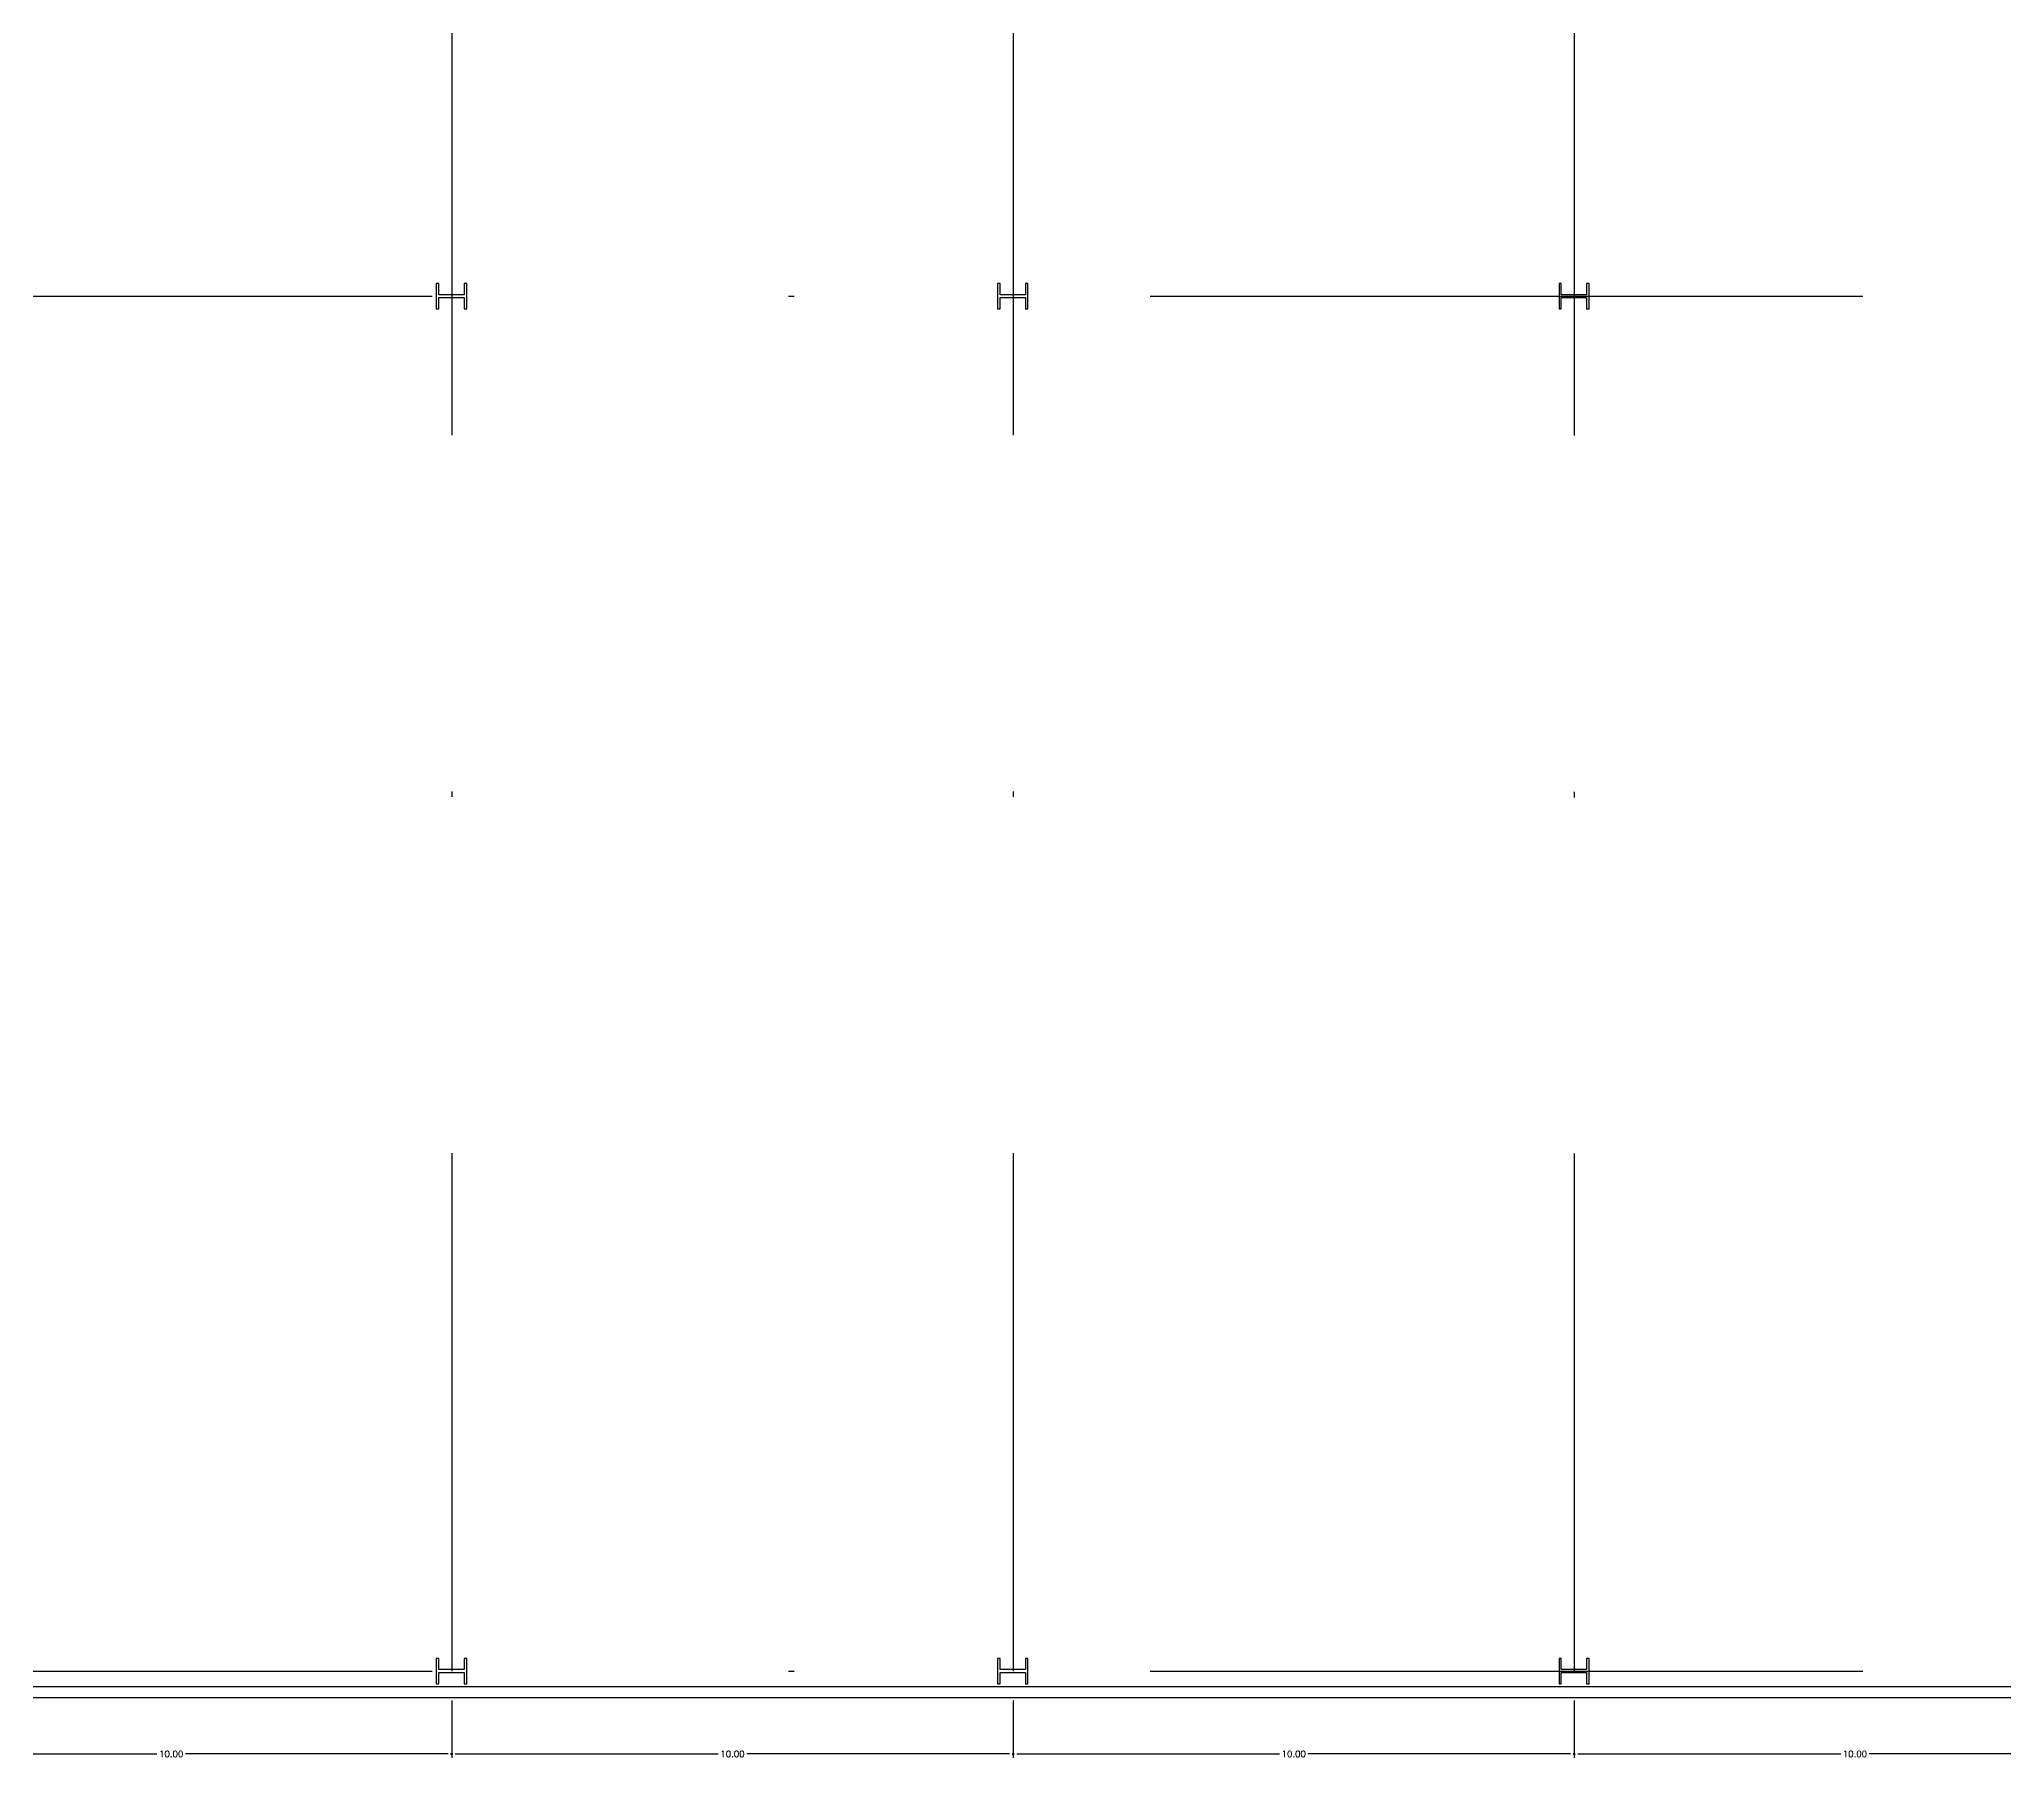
# Model space of a CAD drawing. Header units: millimetres. Extents: x 1263 to 3002, y 1308 to 2683.
# Drawn here: x 1297.76 to 1332.79, y 1353.83 to 1384.46 of the extents above; entities that cross this region are included whole.
import ezdxf

# ---------------------------------------------------------------- set-up
doc = ezdxf.new("R2010")
doc.units = ezdxf.units.MM
doc.header["$PDMODE"] = 34
doc.linetypes.add('DASHDOT', pattern=[25.4, 12.7, -6.35, 0, -6.35])
for name, color, linetype in [('1- 2', 223, 'Continuous'), ('1- muro de carga', 5, 'Continuous'), ('dim-75', 2, 'Continuous'), ('ejes', 140, 'DASHDOT')]:
    doc.layers.add(name, color=color, linetype=linetype)
doc.styles.add('75', font='romans.shx', dxfattribs={"height": 0.112})
doc.styles.add('TEXTOS', font='romans.shx')
doc.dimstyles.new('DIM-75P', dxfattribs={"dimtxt": 0.3, "dimasz": 0.3, "dimexe": 0.0675, "dimexo": 0.0468, "dimgap": 0.0375, "dimtad": 0, "dimtih": 1, "dimtoh": 1, "dimzin": 0, "dimdsep": 46, "dimtxsty": 'TEXTOS', "dimcen": 0.3, "dimclrd": 1, "dimclre": 1, "dimclrt": 2, "dimadec": 0, "dimazin": 0, "dimtfac": 1, "dimtmove": 1, "dimatfit": 3, "dimldrblk": 'flecha', "dimfxl": 0.045, "dimtolj": 1, "dimtzin": 0, "dimlwd": -1, "dimlwe": -1, "dimarcsym": 0})

# ---------------------------------------------------------------- blocks, each defined once
blk = doc.blocks.new('flecha')
at = {"ltscale": 6}
for points in [[(-0.02, 0.03), (-0.11, 0.13), (-0.12, 0.05), (-0.12, 0.21)], [(-0.02, -0.03), (-0.11, -0.13), (-0.12, -0.05), (-0.12, -0.21)]]:
    blk.add_hatch(color=256, dxfattribs=at).paths.add_polyline_path(points)
for p, q in [((0.01, -0.02), (-0.14, 0.24)), ((0.01, 0.02), (-0.14, -0.24)), ((-0.13, 0.24), (-0.13, 0.03)), ((-0.13, 0.03), (-0.1, 0.12)), ((0, 0), (-0.1, 0.12)), ((0, 0), (-0.1, -0.12)), ((-0.13, -0.02), (-0.13, -0.24)), ((-0.13, -0.02), (-0.1, -0.12))]:
    blk.add_line(p, q, dxfattribs=at)
for points in [[(-0.02, 0.03), (-0.11, 0.13), (-0.12, 0.05), (-0.12, 0.21)], [(-0.02, -0.03), (-0.11, -0.13), (-0.12, -0.05), (-0.12, -0.21)]]:
    blk.add_lwpolyline(points, close=True, dxfattribs=at)
blk = doc.blocks.new('*D17')
at = {"layer": 'Defpoints', "color": 0, "transparency": 16777216}
for p in [(1109.68, 38.429), (1119.68, 38.429), (1119.68, 37.429)]:
    blk.add_point(p, dxfattribs=at)
at = {"layer": 'dim-75', "color": 1, "transparency": 16777216}
for p, q in [((1109.68, 38.382), (1109.68, 37.361)), ((1119.68, 38.382), (1119.68, 37.361)), ((1109.743, 37.429), (1114.426, 37.429)), ((1119.616, 37.429), (1114.933, 37.429))]:
    blk.add_line(p, q, dxfattribs=at)
at = {"layer": 'dim-75', "color": 1, "transparency": 16777216, "xscale": 0.06375, "yscale": 0.06375, "zscale": 0.06375, "rotation": 180}
blk.add_blockref('flecha', (1109.68, 37.429), dxfattribs=at)
at = {"layer": 'dim-75', "color": 1, "transparency": 16777216, "xscale": 0.06375, "yscale": 0.06375, "zscale": 0.06375}
blk.add_blockref('flecha', (1119.68, 37.429), dxfattribs=at)
at = {"layer": 'dim-75', "transparency": 16777216, "insert": (1114.68, 37.429), "char_height": 0.112, "attachment_point": 5, "style": '75'}
blk.add_mtext('\\A1;10.00', dxfattribs=at)
blk = doc.blocks.new('*D18')
at = {"layer": 'Defpoints', "color": 0, "transparency": 16777216}
for p in [(1119.68, 38.429), (1129.688, 38.429), (1129.688, 37.429)]:
    blk.add_point(p, dxfattribs=at)
at = {"layer": 'dim-75', "color": 1, "transparency": 16777216}
for p, q in [((1119.68, 38.382), (1119.68, 37.361)), ((1129.688, 38.382), (1129.688, 37.361)), ((1119.743, 37.429), (1124.43, 37.429)), ((1129.624, 37.429), (1124.937, 37.429))]:
    blk.add_line(p, q, dxfattribs=at)
at = {"layer": 'dim-75', "color": 1, "transparency": 16777216, "xscale": 0.06375, "yscale": 0.06375, "zscale": 0.06375, "rotation": 180}
blk.add_blockref('flecha', (1119.68, 37.429), dxfattribs=at)
at = {"layer": 'dim-75', "color": 1, "transparency": 16777216, "xscale": 0.06375, "yscale": 0.06375, "zscale": 0.06375}
blk.add_blockref('flecha', (1129.688, 37.429), dxfattribs=at)
at = {"layer": 'dim-75', "transparency": 16777216, "insert": (1124.684, 37.429), "char_height": 0.112, "attachment_point": 5, "style": '75'}
blk.add_mtext('\\A1;10.00', dxfattribs=at)
blk = doc.blocks.new('*D19')
at = {"layer": 'Defpoints', "color": 0, "transparency": 16777216}
for p in [(1129.688, 38.429), (1139.688, 38.429), (1139.688, 37.429)]:
    blk.add_point(p, dxfattribs=at)
at = {"layer": 'dim-75', "color": 1, "transparency": 16777216}
for p, q in [((1129.688, 38.382), (1129.688, 37.361)), ((1139.688, 38.382), (1139.688, 37.361)), ((1129.751, 37.429), (1134.434, 37.429)), ((1139.624, 37.429), (1134.941, 37.429))]:
    blk.add_line(p, q, dxfattribs=at)
at = {"layer": 'dim-75', "color": 1, "transparency": 16777216, "xscale": 0.06375, "yscale": 0.06375, "zscale": 0.06375, "rotation": 180}
blk.add_blockref('flecha', (1129.688, 37.429), dxfattribs=at)
at = {"layer": 'dim-75', "color": 1, "transparency": 16777216, "xscale": 0.06375, "yscale": 0.06375, "zscale": 0.06375}
blk.add_blockref('flecha', (1139.688, 37.429), dxfattribs=at)
at = {"layer": 'dim-75', "transparency": 16777216, "insert": (1134.688, 37.429), "char_height": 0.112, "attachment_point": 5, "style": '75'}
blk.add_mtext('\\A1;10.00', dxfattribs=at)
blk = doc.blocks.new('*D20')
at = {"layer": 'Defpoints', "color": 0, "transparency": 16777216}
for p in [(1139.688, 38.429), (1149.695, 38.429), (1149.695, 37.429)]:
    blk.add_point(p, dxfattribs=at)
at = {"layer": 'dim-75', "color": 1, "transparency": 16777216}
for p, q in [((1139.688, 38.382), (1139.688, 37.361)), ((1149.695, 38.382), (1149.695, 37.361)), ((1139.751, 37.429), (1144.438, 37.429)), ((1149.632, 37.429), (1144.945, 37.429))]:
    blk.add_line(p, q, dxfattribs=at)
at = {"layer": 'dim-75', "color": 1, "transparency": 16777216, "xscale": 0.06375, "yscale": 0.06375, "zscale": 0.06375, "rotation": 180}
blk.add_blockref('flecha', (1139.688, 37.429), dxfattribs=at)
at = {"layer": 'dim-75', "color": 1, "transparency": 16777216, "xscale": 0.06375, "yscale": 0.06375, "zscale": 0.06375}
blk.add_blockref('flecha', (1149.695, 37.429), dxfattribs=at)
at = {"layer": 'dim-75', "transparency": 16777216, "insert": (1144.692, 37.429), "char_height": 0.112, "attachment_point": 5, "style": '75'}
blk.add_mtext('\\A1;10.00', dxfattribs=at)
blk = doc.blocks.new('planta conjunto')
at = {"layer": '1- 2', "lineweight": 25}
for points in [[(30.758, 25.012), (30.308, 25.012), (30.308, 25.209), (30.261, 25.209), (30.261, 24.759), (30.308, 24.759), (30.308, 24.964), (30.758, 24.964), (30.758, 24.759), (30.806, 24.759), (30.806, 25.209), (30.758, 25.209), (30.758, 25.012)], [(30.758, 25.012), (30.308, 25.012), (30.308, 25.209), (30.261, 25.209), (30.261, 24.759), (30.308, 24.759), (30.308, 24.964), (30.758, 24.964), (30.758, 24.759), (30.806, 24.759), (30.806, 25.209), (30.758, 25.209), (30.758, 25.012)], [(40.766, 25.012), (40.316, 25.012), (40.316, 25.209), (40.269, 25.209), (40.269, 24.759), (40.316, 24.759), (40.316, 24.964), (40.766, 24.964), (40.766, 24.759), (40.806, 24.759), (40.806, 25.209), (40.766, 25.209), (40.766, 25.012)], [(40.766, 25.012), (40.316, 25.012), (40.316, 25.209), (40.269, 25.209), (40.269, 24.759), (40.316, 24.759), (40.316, 24.964), (40.766, 24.964), (40.766, 24.759), (40.806, 24.759), (40.806, 25.209), (40.766, 25.209), (40.766, 25.012)], [(50.766, 25.012), (50.316, 25.012), (50.316, 25.209), (50.277, 25.209), (50.277, 24.759), (50.316, 24.759), (50.316, 24.964), (50.766, 24.964), (50.766, 24.759), (50.814, 24.759), (50.814, 25.209), (50.766, 25.209), (50.766, 25.012)], [(50.766, 25.012), (50.316, 25.012), (50.316, 25.209), (50.277, 25.209), (50.277, 24.759), (50.316, 24.759), (50.316, 24.964), (50.766, 24.964), (50.766, 24.759), (50.814, 24.759), (50.814, 25.209), (50.766, 25.209), (50.766, 25.012)], [(30.758, 0.502), (30.308, 0.502), (30.308, 0.699), (30.261, 0.699), (30.261, 0.249), (30.308, 0.249), (30.308, 0.454), (30.758, 0.454), (30.758, 0.249), (30.806, 0.249), (30.806, 0.699), (30.758, 0.699), (30.758, 0.502)], [(30.758, 0.502), (30.308, 0.502), (30.308, 0.699), (30.261, 0.699), (30.261, 0.249), (30.308, 0.249), (30.308, 0.454), (30.758, 0.454), (30.758, 0.249), (30.806, 0.249), (30.806, 0.699), (30.758, 0.699), (30.758, 0.502)], [(40.766, 0.502), (40.316, 0.502), (40.316, 0.699), (40.269, 0.699), (40.269, 0.249), (40.316, 0.249), (40.316, 0.454), (40.766, 0.454), (40.766, 0.249), (40.806, 0.249), (40.806, 0.699), (40.766, 0.699), (40.766, 0.502)], [(40.766, 0.502), (40.316, 0.502), (40.316, 0.699), (40.269, 0.699), (40.269, 0.249), (40.316, 0.249), (40.316, 0.454), (40.766, 0.454), (40.766, 0.249), (40.806, 0.249), (40.806, 0.699), (40.766, 0.699), (40.766, 0.502)], [(50.766, 0.502), (50.316, 0.502), (50.316, 0.699), (50.277, 0.699), (50.277, 0.249), (50.316, 0.249), (50.316, 0.454), (50.766, 0.454), (50.766, 0.249), (50.814, 0.249), (50.814, 0.699), (50.766, 0.699), (50.766, 0.502)], [(50.766, 0.502), (50.316, 0.502), (50.316, 0.699), (50.277, 0.699), (50.277, 0.249), (50.316, 0.249), (50.316, 0.454), (50.766, 0.454), (50.766, 0.249), (50.814, 0.249), (50.814, 0.699), (50.766, 0.699), (50.766, 0.502)]]:
    blk.add_lwpolyline(points, dxfattribs=at)
at = {"layer": '1- muro de carga', "lineweight": 25}
blk.add_lwpolyline([(0, 0), (0, 80), (141.082, 80), (162.567, 0)], close=True, dxfattribs=at)
blk.add_lwpolyline([(6.09, 0.197), (0.197, 0.197), (0.197, 79.803), (140.923, 79.803), (162.306, 0.197), (7.291, 0.197)], dxfattribs=at)
at = {"layer": 'ejes'}
for p, q in [((30.539, 86.208), (30.539, 0.474)), ((40.547, 86.208), (40.547, 0.474)), ((50.547, 86.2), (50.547, 0.474)), ((-8.01, 24.984), (162.449, 24.984)), ((-8.01, 0.474), (162.449, 0.474))]:
    blk.add_line(p, q, dxfattribs=at)
at = {"layer": 'dim-75'}
for base, p1, p2, picture, middle in [((30.539, -1), (20.539, 0), (30.539, 0), '*D17', (25.539, -1)), ((50.547, -1), (40.547, 0), (50.547, 0), '*D19', (45.547, -1))]:
    dim = blk.add_linear_dim(base=base, p1=p1, p2=p2, dimstyle='DIM-75P', dxfattribs=at)
    dim.commit()
    dim.dimension.update_dxf_attribs({"geometry": picture, "text_midpoint": middle, "insert": (-1089.141, -38.429)})
for base, p1, p2, picture, middle in [((40.547, -1), (30.539, 0), (40.547, 0), '*D18', (35.543, -1)), ((60.555, -1), (50.547, 0), (60.555, 0), '*D20', (55.551, -1))]:
    dim = blk.add_linear_dim(base=base, p1=p1, p2=p2, text='10.00', dimstyle='DIM-75P', dxfattribs=at)
    dim.commit()
    dim.dimension.update_dxf_attribs({"geometry": picture, "text_midpoint": middle, "insert": (-1089.141, -38.429)})

msp = doc.modelspace()

# ---------------------------------------------------------------- linework, layer by layer
at = {"layer": '1- muro de carga', "lineweight": 25}
msp.add_lwpolyline([(1274.5697, 1354.89372), (1274.5697, 1434.89372), (1415.65193, 1434.89372), (1437.13692, 1354.89372)], close=True, dxfattribs=at)
msp.add_lwpolyline([(1280.65975, 1355.0912), (1274.76717, 1355.0912), (1274.76717, 1434.69625), (1415.49241, 1434.69625), (1436.87568, 1355.0912), (1281.8604, 1355.0912)], dxfattribs=at)

# ---------------------------------------------------------------- block references
msp.add_blockref('planta conjunto', (1274.5697, 1354.89372))

doc.saveas('drawing.dxf')
